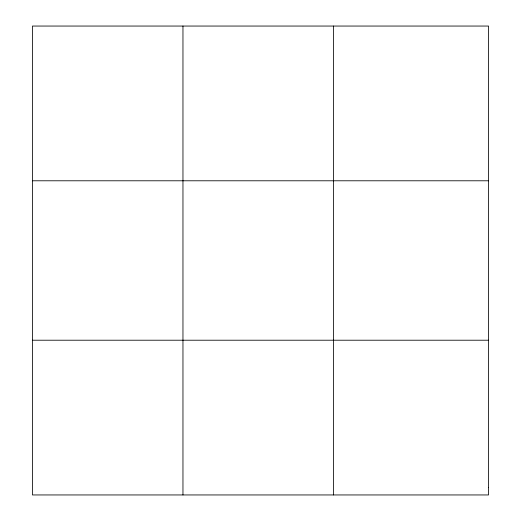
<?xml version="1.0" encoding="UTF-8"?>
<svg xmlns="http://www.w3.org/2000/svg" width="521" height="521" viewBox="0 0 521 521"><rect width="100%" height="100%" fill="white"/><g stroke="black" fill="none" stroke-linecap="round" stroke-linejoin="round"><path stroke-width="0.78" d="M182.962 494.95L182.962 26.05M333.479 494.95L333.479 26.05M32.445 180.787L488.555 180.787M32.445 340.213L488.555 340.213M488.555 487.584L488.555 494.95L32.445 494.95L32.445 26.05L488.555 26.05L488.555 487.584"/></g></svg>
